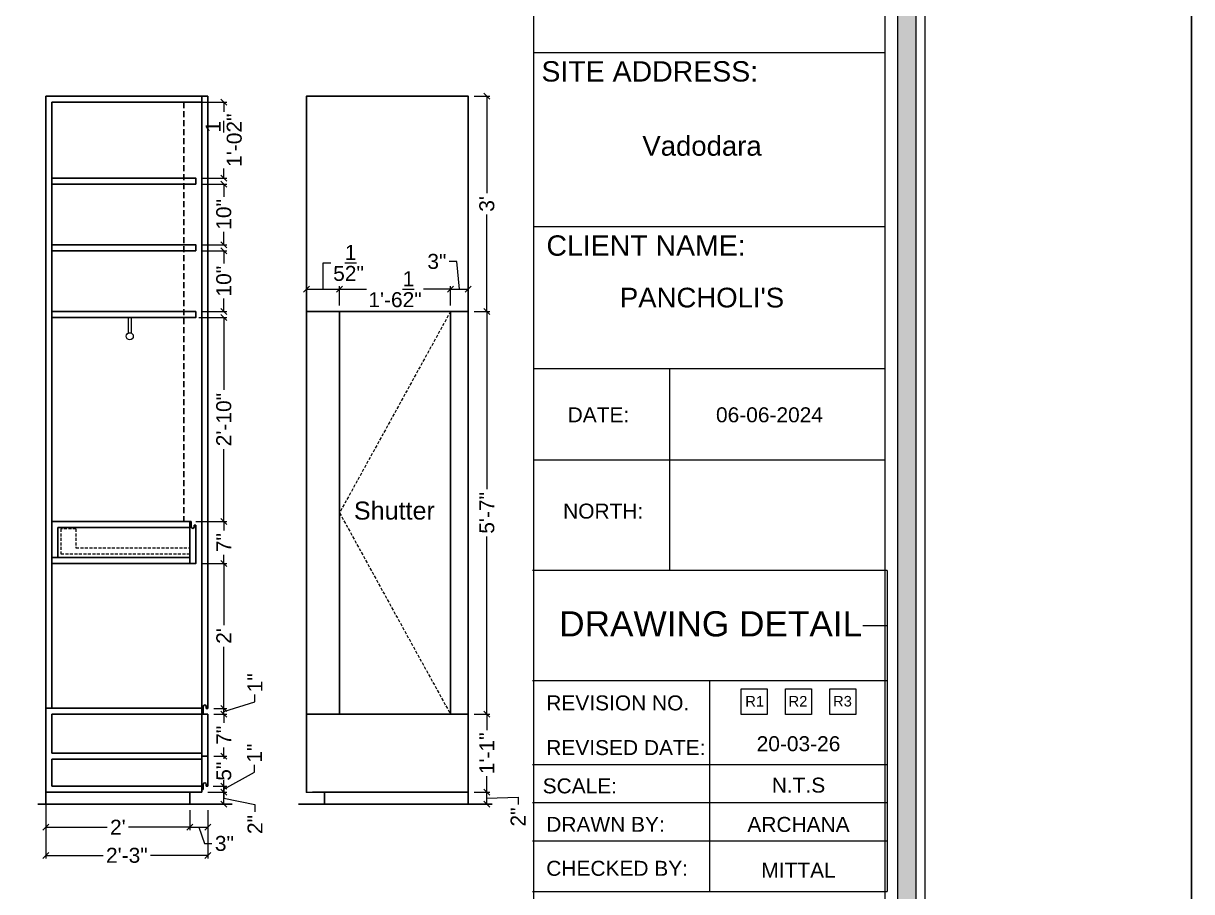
# Model space of a CAD drawing. Header units: millimetres. Extents: x 56222 to 3066687, y -650199 to -121287.
# Drawn here: x 132935.9 to 133130.7, y -184496.8 to -184352.1 of the extents above; entities that cross this region are included whole.
import ezdxf
from ezdxf.enums import TextEntityAlignment as Align

# ---------------------------------------------------------------- set-up
doc = ezdxf.new("R2010")
doc.units = ezdxf.units.MM
doc.header["$MEASUREMENT"] = 0
doc.header["$PDMODE"] = 35
doc.linetypes.add('DASHED2', pattern=[0.375, 0.25, -0.125])
doc.linetypes.add('DASHEDX2', pattern=[1.5, 1, -0.5])
doc.layers.get('Defpoints').update_dxf_attribs({"color": 220})
for name, color, linetype, lineweight in [('dim05', 1, 'Continuous', 13), ('Dimension', 10, 'DASHEDX2', 20), ('FURNITURE', 32, 'Continuous', 9), ('Labelling', 1, 'Continuous', 25), ('NAME PLATE', 7, 'Continuous', 25), ('SECTION ( SLAB PLine )', 104, 'Continuous', 30), ('TILE', 14, 'Continuous', 9), ('wall', 7, 'Continuous', 30)]:
    doc.layers.add(name, color=color, linetype=linetype, lineweight=lineweight)
doc.styles.add('Arial', font='arial.ttf')
doc.styles.get("Standard").update_dxf_attribs({"font": 'arial.ttf', "height": 6})
doc.dimstyles.new('ISO-25', dxfattribs={"dimtxt": 2.5, "dimasz": 1, "dimexe": 0.5, "dimexo": 1, "dimtad": 0, "dimdec": 1, "dimlunit": 4, "dimtxsty": 'Standard', "dimblk": 'OBLIQUE', "dimcen": 2.5, "dimclrd": 1, "dimclre": 1, "dimclrt": 5, "dimadec": 0, "dimazin": 0, "dimtfac": 1, "dimtdec": 1, "dimtmove": 0, "dimatfit": 3, "dimfxl": 1, "dimlwd": -1, "dimarcsym": 0})

# ---------------------------------------------------------------- blocks, each defined once
blk = doc.blocks.new('_Oblique')
at = {"layer": 'wall', "color": 0, "lineweight": -2}
blk.add_line((-0.5, -0.5), (0.5, 0.5), dxfattribs=at)
blk = doc.blocks.new('*D500')
at = {"layer": 'Defpoints', "color": 0, "lineweight": 30, "transparency": 16777216}
for p in [(132939.63, -184482.26), (132963.63, -184482.26), (132963.63, -184486.08)]:
    blk.add_point(p, dxfattribs=at)
at = {"layer": 'dim05', "color": 1, "linetype": 'Continuous', "lineweight": -2, "transparency": 16777216}
for p, q in [((132939.63, -184483.26), (132939.63, -184486.58)), ((132963.63, -184483.26), (132963.63, -184486.58))]:
    blk.add_line(p, q, dxfattribs=at)
at = {"layer": 'dim05', "color": 1, "linetype": 'Continuous', "transparency": 16777216}
for p, q in [((132939.63, -184486.08), (132949.83, -184486.08)), ((132963.63, -184486.08), (132953.43, -184486.08))]:
    blk.add_line(p, q, dxfattribs=at)
at = {"layer": 'dim05', "color": 1, "transparency": 16777216, "rotation": 180}
blk.add_blockref('_Oblique', (132939.63, -184486.08), dxfattribs=at)
at = {"layer": 'dim05', "color": 1, "transparency": 16777216}
blk.add_blockref('_Oblique', (132963.63, -184486.08), dxfattribs=at)
at = {"layer": 'dim05', "color": 5, "lineweight": 25, "transparency": 16777216, "insert": (132951.63, -184486.08), "char_height": 2.5, "attachment_point": 5, "style": 'Arial'}
blk.add_mtext("2'", dxfattribs=at)
blk = doc.blocks.new('*D501')
at = {"layer": 'Defpoints', "color": 0, "lineweight": 30, "transparency": 16777216}
for p in [(132963.63, -184482.26), (132966.63, -184482.26), (132966.63, -184486.08)]:
    blk.add_point(p, dxfattribs=at)
at = {"layer": 'dim05', "color": 1, "linetype": 'Continuous', "lineweight": -2, "transparency": 16777216}
for p, q in [((132963.63, -184483.26), (132963.63, -184486.58)), ((132966.63, -184483.26), (132966.63, -184486.58))]:
    blk.add_line(p, q, dxfattribs=at)
at = {"layer": 'dim05', "color": 1, "linetype": 'Continuous', "transparency": 16777216}
for p, q in [((132963.63, -184486.08), (132966.63, -184486.08)), ((132965.13, -184486.08), (132966.08, -184488.8)), ((132966.08, -184488.8), (132967.33, -184488.8))]:
    blk.add_line(p, q, dxfattribs=at)
at = {"layer": 'dim05', "color": 1, "transparency": 16777216, "rotation": 180}
blk.add_blockref('_Oblique', (132963.63, -184486.08), dxfattribs=at)
at = {"layer": 'dim05', "color": 1, "transparency": 16777216}
blk.add_blockref('_Oblique', (132966.63, -184486.08), dxfattribs=at)
at = {"layer": 'dim05', "color": 5, "lineweight": 25, "transparency": 16777216, "insert": (132969.4, -184488.8), "char_height": 2.5, "attachment_point": 5, "style": 'Arial'}
blk.add_mtext('3"', dxfattribs=at)
blk = doc.blocks.new('*D502')
at = {"layer": 'Defpoints', "color": 0, "lineweight": 30, "transparency": 16777216}
for p in [(132965.63, -184480.26), (132969.3, -184480.26), (132963.63, -184482.26)]:
    blk.add_point(p, dxfattribs=at)
at = {"layer": 'dim05', "color": 1, "linetype": 'Continuous', "lineweight": -2, "transparency": 16777216}
for p, q in [((132966.63, -184480.26), (132969.8, -184480.26)), ((132964.63, -184482.26), (132969.8, -184482.26))]:
    blk.add_line(p, q, dxfattribs=at)
at = {"layer": 'dim05', "color": 1, "linetype": 'Continuous', "transparency": 16777216}
for p, q in [((132969.3, -184482.26), (132969.3, -184480.26)), ((132969.3, -184481.26), (132974.5, -184482.29)), ((132974.5, -184482.29), (132974.5, -184483.54))]:
    blk.add_line(p, q, dxfattribs=at)
at = {"layer": 'dim05', "color": 1, "transparency": 16777216}
for p, rotation in [((132969.3, -184480.26), 90), ((132969.3, -184482.26), 270)]:
    blk.add_blockref('_Oblique', p, dxfattribs=dict(at, rotation=rotation))
at = {"layer": 'dim05', "color": 5, "lineweight": 25, "transparency": 16777216, "insert": (132974.5, -184485.63), "char_height": 2.5, "attachment_point": 5, "rotation": 90, "style": 'Arial'}
blk.add_mtext('2"', dxfattribs=at)
blk = doc.blocks.new('*D498')
at = {"layer": 'Defpoints', "color": 0, "lineweight": 30, "transparency": 16777216}
for p in [(132966.5, -184479.24), (132969.3, -184479.24), (132965.63, -184480.26)]:
    blk.add_point(p, dxfattribs=at)
at = {"layer": 'dim05', "color": 1, "linetype": 'Continuous', "transparency": 16777216}
for p, q in [((132974.4, -184476.93), (132974.4, -184475.68)), ((132969.3, -184479.75), (132974.4, -184476.93)), ((132969.3, -184479.24), (132969.3, -184478.24)), ((132969.3, -184480.26), (132969.3, -184479.24)), ((132969.3, -184480.26), (132969.3, -184479.24)), ((132969.3, -184480.26), (132969.3, -184481.26))]:
    blk.add_line(p, q, dxfattribs=at)
at = {"layer": 'dim05', "color": 1, "linetype": 'Continuous', "lineweight": -2, "transparency": 16777216}
for p, q in [((132967.5, -184479.24), (132969.8, -184479.24)), ((132966.63, -184480.26), (132969.8, -184480.26))]:
    blk.add_line(p, q, dxfattribs=at)
at = {"layer": 'dim05', "color": 1, "transparency": 16777216}
for p, rotation in [((132969.3, -184479.24), 270), ((132969.3, -184480.26), 90)]:
    blk.add_blockref('_Oblique', p, dxfattribs=dict(at, rotation=rotation))
at = {"layer": 'dim05', "color": 5, "lineweight": 25, "transparency": 16777216, "insert": (132974.4, -184473.74), "char_height": 2.5, "attachment_point": 5, "rotation": 90, "style": 'Arial'}
blk.add_mtext('1"', dxfattribs=at)
blk = doc.blocks.new('*D490')
at = {"layer": 'Defpoints', "color": 0, "lineweight": 30, "transparency": 16777216}
for p in [(132966.63, -184474.26), (132969.3, -184474.26), (132966.63, -184479.24)]:
    blk.add_point(p, dxfattribs=at)
at = {"layer": 'dim05', "color": 1, "linetype": 'Continuous', "transparency": 16777216}
for p, q in [((132969.3, -184474.26), (132969.3, -184473.26)), ((132969.3, -184474.26), (132969.3, -184474.68)), ((132969.3, -184479.24), (132969.3, -184478.81)), ((132969.3, -184479.24), (132969.3, -184480.24))]:
    blk.add_line(p, q, dxfattribs=at)
at = {"layer": 'dim05', "color": 1, "linetype": 'Continuous', "lineweight": -2, "transparency": 16777216}
for p, q in [((132967.63, -184474.26), (132969.8, -184474.26)), ((132967.63, -184479.24), (132969.8, -184479.24))]:
    blk.add_line(p, q, dxfattribs=at)
at = {"layer": 'dim05', "color": 1, "transparency": 16777216}
for p, rotation in [((132969.3, -184474.26), 270), ((132969.3, -184479.24), 90)]:
    blk.add_blockref('_Oblique', p, dxfattribs=dict(at, rotation=rotation))
at = {"layer": 'dim05', "color": 5, "lineweight": 25, "transparency": 16777216, "insert": (132969.3, -184476.75), "char_height": 2.5, "attachment_point": 5, "rotation": 90, "style": 'Arial'}
blk.add_mtext('5"', dxfattribs=at)
blk = doc.blocks.new('*D491')
at = {"layer": 'Defpoints', "color": 0, "lineweight": 30, "transparency": 16777216}
for p in [(132966.63, -184467.26), (132969.3, -184467.26), (132966.63, -184474.26)]:
    blk.add_point(p, dxfattribs=at)
at = {"layer": 'dim05', "color": 1, "linetype": 'Continuous', "lineweight": -2, "transparency": 16777216}
for p, q in [((132967.63, -184467.26), (132969.8, -184467.26)), ((132967.63, -184474.26), (132969.8, -184474.26))]:
    blk.add_line(p, q, dxfattribs=at)
at = {"layer": 'dim05', "color": 1, "linetype": 'Continuous', "transparency": 16777216}
for p, q in [((132969.3, -184467.26), (132969.3, -184468.7)), ((132969.3, -184474.26), (132969.3, -184472.81))]:
    blk.add_line(p, q, dxfattribs=at)
at = {"layer": 'dim05', "color": 1, "transparency": 16777216}
for p, rotation in [((132969.3, -184467.26), 90), ((132969.3, -184474.26), 270)]:
    blk.add_blockref('_Oblique', p, dxfattribs=dict(at, rotation=rotation))
at = {"layer": 'dim05', "color": 5, "lineweight": 25, "transparency": 16777216, "insert": (132969.3, -184470.76), "char_height": 2.5, "attachment_point": 5, "rotation": 90, "style": 'Arial'}
blk.add_mtext('7"', dxfattribs=at)
blk = doc.blocks.new('*D492')
at = {"layer": 'Defpoints', "color": 0, "lineweight": 30, "transparency": 16777216}
for p in [(132966.63, -184466.27), (132966.63, -184467.26), (132969.3, -184466.27)]:
    blk.add_point(p, dxfattribs=at)
at = {"layer": 'dim05', "color": 1, "linetype": 'Continuous', "transparency": 16777216}
for p, q in [((132974.5, -184465.2), (132974.5, -184463.95)), ((132969.3, -184466.77), (132974.5, -184465.2)), ((132969.3, -184466.27), (132969.3, -184465.27)), ((132969.3, -184467.26), (132969.3, -184466.27)), ((132969.3, -184467.26), (132969.3, -184466.27)), ((132969.3, -184467.26), (132969.3, -184468.26))]:
    blk.add_line(p, q, dxfattribs=at)
at = {"layer": 'dim05', "color": 1, "linetype": 'Continuous', "lineweight": -2, "transparency": 16777216}
for p, q in [((132967.63, -184466.27), (132969.8, -184466.27)), ((132967.63, -184467.26), (132969.8, -184467.26))]:
    blk.add_line(p, q, dxfattribs=at)
at = {"layer": 'dim05', "color": 1, "transparency": 16777216}
for p, rotation in [((132969.3, -184466.27), 270), ((132969.3, -184467.26), 90)]:
    blk.add_blockref('_Oblique', p, dxfattribs=dict(at, rotation=rotation))
at = {"layer": 'dim05', "color": 5, "lineweight": 25, "transparency": 16777216, "insert": (132974.5, -184462.01), "char_height": 2.5, "attachment_point": 5, "rotation": 90, "style": 'Arial'}
blk.add_mtext('1"', dxfattribs=at)
blk = doc.blocks.new('*D493')
at = {"layer": 'Defpoints', "color": 0, "lineweight": 30, "transparency": 16777216}
for p in [(132964.63, -184442.15), (132969.3, -184442.15), (132966.63, -184466.27)]:
    blk.add_point(p, dxfattribs=at)
at = {"layer": 'dim05', "color": 1, "linetype": 'Continuous', "lineweight": -2, "transparency": 16777216}
for p, q in [((132965.63, -184442.15), (132969.8, -184442.15)), ((132967.63, -184466.27), (132969.8, -184466.27))]:
    blk.add_line(p, q, dxfattribs=at)
at = {"layer": 'dim05', "color": 1, "linetype": 'Continuous', "transparency": 16777216}
for p, q in [((132969.3, -184442.15), (132969.3, -184452.42)), ((132969.3, -184466.27), (132969.3, -184456.01))]:
    blk.add_line(p, q, dxfattribs=at)
at = {"layer": 'dim05', "color": 1, "transparency": 16777216}
for p, rotation in [((132969.3, -184442.15), 90), ((132969.3, -184466.27), 270)]:
    blk.add_blockref('_Oblique', p, dxfattribs=dict(at, rotation=rotation))
at = {"layer": 'dim05', "color": 5, "lineweight": 25, "transparency": 16777216, "insert": (132969.3, -184454.21), "char_height": 2.5, "attachment_point": 5, "rotation": 90, "style": 'Arial'}
blk.add_mtext("2'", dxfattribs=at)
blk = doc.blocks.new('*D494')
at = {"layer": 'Defpoints', "color": 0, "lineweight": 30, "transparency": 16777216}
for p in [(132963.63, -184435.15), (132969.3, -184435.15), (132964.63, -184442.15)]:
    blk.add_point(p, dxfattribs=at)
at = {"layer": 'dim05', "color": 1, "linetype": 'Continuous', "lineweight": -2, "transparency": 16777216}
for p, q in [((132964.63, -184435.15), (132969.8, -184435.15)), ((132965.63, -184442.15), (132969.8, -184442.15))]:
    blk.add_line(p, q, dxfattribs=at)
at = {"layer": 'dim05', "color": 1, "linetype": 'Continuous', "transparency": 16777216}
for p, q in [((132969.3, -184435.15), (132969.3, -184436.6)), ((132969.3, -184442.15), (132969.3, -184440.7))]:
    blk.add_line(p, q, dxfattribs=at)
at = {"layer": 'dim05', "color": 1, "transparency": 16777216}
for p, rotation in [((132969.3, -184435.15), 90), ((132969.3, -184442.15), 270)]:
    blk.add_blockref('_Oblique', p, dxfattribs=dict(at, rotation=rotation))
at = {"layer": 'dim05', "color": 5, "lineweight": 25, "transparency": 16777216, "insert": (132969.3, -184438.65), "char_height": 2.5, "attachment_point": 5, "rotation": 90, "style": 'Arial'}
blk.add_mtext('7"', dxfattribs=at)
blk = doc.blocks.new('*D495')
at = {"layer": 'Defpoints', "color": 0, "lineweight": 30, "transparency": 16777216}
for p in [(132964.63, -184390.01), (132969.3, -184390.01), (132964.63, -184400.13)]:
    blk.add_point(p, dxfattribs=at)
at = {"layer": 'dim05', "color": 1, "linetype": 'Continuous', "lineweight": -2, "transparency": 16777216}
for p, q in [((132965.63, -184390.01), (132969.8, -184390.01)), ((132965.63, -184400.13), (132969.8, -184400.13))]:
    blk.add_line(p, q, dxfattribs=at)
at = {"layer": 'dim05', "color": 1, "linetype": 'Continuous', "transparency": 16777216}
for p, q in [((132969.3, -184390.01), (132969.3, -184392.15)), ((132969.3, -184400.13), (132969.3, -184397.98))]:
    blk.add_line(p, q, dxfattribs=at)
at = {"layer": 'dim05', "color": 1, "transparency": 16777216}
for p, rotation in [((132969.3, -184390.01), 90), ((132969.3, -184400.13), 270)]:
    blk.add_blockref('_Oblique', p, dxfattribs=dict(at, rotation=rotation))
at = {"layer": 'dim05', "color": 5, "lineweight": 25, "transparency": 16777216, "insert": (132969.3, -184395.07), "char_height": 2.5, "attachment_point": 5, "rotation": 90, "style": 'Arial'}
blk.add_mtext('10"', dxfattribs=at)
blk = doc.blocks.new('*D496')
at = {"layer": 'Defpoints', "color": 0, "lineweight": 30, "transparency": 16777216}
for p in [(132964.63, -184378.88), (132969.3, -184378.88), (132964.63, -184389.01)]:
    blk.add_point(p, dxfattribs=at)
at = {"layer": 'dim05', "color": 1, "linetype": 'Continuous', "lineweight": -2, "transparency": 16777216}
for p, q in [((132965.63, -184378.88), (132969.8, -184378.88)), ((132965.63, -184389.01), (132969.8, -184389.01))]:
    blk.add_line(p, q, dxfattribs=at)
at = {"layer": 'dim05', "color": 1, "linetype": 'Continuous', "transparency": 16777216}
for p, q in [((132969.3, -184378.88), (132969.3, -184381.03)), ((132969.3, -184389.01), (132969.3, -184386.86))]:
    blk.add_line(p, q, dxfattribs=at)
at = {"layer": 'dim05', "color": 1, "transparency": 16777216}
for p, rotation in [((132969.3, -184378.88), 90), ((132969.3, -184389.01), 270)]:
    blk.add_blockref('_Oblique', p, dxfattribs=dict(at, rotation=rotation))
at = {"layer": 'dim05', "color": 5, "lineweight": 25, "transparency": 16777216, "insert": (132969.3, -184383.94), "char_height": 2.5, "attachment_point": 5, "rotation": 90, "style": 'Arial'}
blk.add_mtext('10"', dxfattribs=at)
blk = doc.blocks.new('*D497')
at = {"layer": 'Defpoints', "color": 0, "lineweight": 30, "transparency": 16777216}
for p in [(132964.63, -184365.26), (132969.3, -184365.26), (132964.63, -184377.88)]:
    blk.add_point(p, dxfattribs=at)
at = {"layer": 'dim05', "color": 1, "linetype": 'Continuous', "lineweight": -2, "transparency": 16777216}
for p, q in [((132965.63, -184365.26), (132969.8, -184365.26)), ((132965.63, -184377.88), (132969.8, -184377.88))]:
    blk.add_line(p, q, dxfattribs=at)
at = {"layer": 'dim05', "color": 1, "linetype": 'Continuous', "transparency": 16777216}
for p, q in [((132969.3, -184365.26), (132969.3, -184366.83)), ((132969.3, -184377.88), (132969.3, -184376.31))]:
    blk.add_line(p, q, dxfattribs=at)
at = {"layer": 'dim05', "color": 1, "transparency": 16777216}
for p, rotation in [((132969.3, -184365.26), 90), ((132969.3, -184377.88), 270)]:
    blk.add_blockref('_Oblique', p, dxfattribs=dict(at, rotation=rotation))
at = {"layer": 'dim05', "color": 5, "lineweight": 25, "transparency": 16777216, "insert": (132969.3, -184371.57), "char_height": 2.5, "attachment_point": 5, "rotation": 90, "style": 'Arial'}
blk.add_mtext('1\'-0{\\H1x;\\S1/2;}"', dxfattribs=at)
blk = doc.blocks.new('*D499')
at = {"layer": 'Defpoints', "color": 0, "lineweight": 30, "transparency": 16777216}
for p in [(132964.13, -184401.13), (132963.88, -184435.15), (132969.3, -184435.15)]:
    blk.add_point(p, dxfattribs=at)
at = {"layer": 'dim05', "color": 1, "linetype": 'Continuous', "lineweight": -2, "transparency": 16777216}
for p, q in [((132965.13, -184401.13), (132969.8, -184401.13)), ((132964.88, -184435.15), (132969.8, -184435.15))]:
    blk.add_line(p, q, dxfattribs=at)
at = {"layer": 'dim05', "color": 1, "linetype": 'Continuous', "transparency": 16777216}
for p, q in [((132969.3, -184401.13), (132969.3, -184413.2)), ((132969.3, -184435.15), (132969.3, -184423.08))]:
    blk.add_line(p, q, dxfattribs=at)
at = {"layer": 'dim05', "color": 1, "transparency": 16777216}
for p, rotation in [((132969.3, -184401.13), 90), ((132969.3, -184435.15), 270)]:
    blk.add_blockref('_Oblique', p, dxfattribs=dict(at, rotation=rotation))
at = {"layer": 'dim05', "color": 5, "lineweight": 25, "transparency": 16777216, "insert": (132969.3, -184418.14), "char_height": 2.5, "attachment_point": 5, "rotation": 90, "style": 'Arial'}
blk.add_mtext('2\'-10"', dxfattribs=at)
blk = doc.blocks.new('*D581')
at = {"layer": 'Defpoints', "color": 0, "lineweight": 30, "transparency": 16777216}
for p in [(132939.63, -184476.85), (132966.63, -184482.26), (132939.63, -184490.78)]:
    blk.add_point(p, dxfattribs=at)
at = {"layer": 'dim05', "color": 1, "linetype": 'Continuous', "lineweight": -2, "transparency": 16777216}
for p, q in [((132939.63, -184477.85), (132939.63, -184491.28)), ((132966.63, -184483.26), (132966.63, -184491.28))]:
    blk.add_line(p, q, dxfattribs=at)
at = {"layer": 'dim05', "color": 1, "linetype": 'Continuous', "transparency": 16777216}
for p, q in [((132939.63, -184490.78), (132949.16, -184490.78)), ((132966.63, -184490.78), (132957.1, -184490.78))]:
    blk.add_line(p, q, dxfattribs=at)
at = {"layer": 'dim05', "color": 1, "transparency": 16777216, "rotation": 180}
blk.add_blockref('_Oblique', (132939.63, -184490.78), dxfattribs=at)
at = {"layer": 'dim05', "color": 1, "transparency": 16777216}
blk.add_blockref('_Oblique', (132966.63, -184490.78), dxfattribs=at)
at = {"layer": 'dim05', "color": 5, "lineweight": 25, "transparency": 16777216, "insert": (132953.13, -184490.78), "char_height": 2.5, "attachment_point": 5, "style": 'Arial'}
blk.add_mtext('2\'-3"', dxfattribs=at)
blk = doc.blocks.new('*D582')
at = {"layer": 'Defpoints', "color": 0, "lineweight": 30, "transparency": 16777216}
for p in [(133010.07, -184480.26), (133013.17, -184480.26), (133010.07, -184482.26)]:
    blk.add_point(p, dxfattribs=at)
at = {"layer": 'dim05', "color": 1, "linetype": 'Continuous', "lineweight": -2, "transparency": 16777216}
for p, q in [((133011.07, -184480.26), (133013.67, -184480.26)), ((133011.07, -184482.26), (133013.67, -184482.26))]:
    blk.add_line(p, q, dxfattribs=at)
at = {"layer": 'dim05', "color": 1, "linetype": 'Continuous', "transparency": 16777216}
for p, q in [((133013.17, -184482.26), (133013.17, -184480.26)), ((133013.17, -184481.26), (133018.37, -184481.05)), ((133018.37, -184481.05), (133018.37, -184482.3))]:
    blk.add_line(p, q, dxfattribs=at)
at = {"layer": 'dim05', "color": 1, "transparency": 16777216}
for p, rotation in [((133013.17, -184480.26), 90), ((133013.17, -184482.26), 270)]:
    blk.add_blockref('_Oblique', p, dxfattribs=dict(at, rotation=rotation))
at = {"layer": 'dim05', "color": 5, "lineweight": 25, "transparency": 16777216, "insert": (133018.37, -184484.38), "char_height": 2.5, "attachment_point": 5, "rotation": 90, "style": 'Arial'}
blk.add_mtext('2"', dxfattribs=at)
blk = doc.blocks.new('*D583')
at = {"layer": 'Defpoints', "color": 0, "lineweight": 30, "transparency": 16777216}
for p in [(133010.07, -184467.26), (133013.17, -184467.26), (133010.07, -184480.26)]:
    blk.add_point(p, dxfattribs=at)
at = {"layer": 'dim05', "color": 1, "linetype": 'Continuous', "lineweight": -2, "transparency": 16777216}
for p, q in [((133011.07, -184467.26), (133013.67, -184467.26)), ((133011.07, -184480.26), (133013.67, -184480.26))]:
    blk.add_line(p, q, dxfattribs=at)
at = {"layer": 'dim05', "color": 1, "linetype": 'Continuous', "transparency": 16777216}
for p, q in [((133013.17, -184467.26), (133013.17, -184469.93)), ((133013.17, -184480.26), (133013.17, -184477.59))]:
    blk.add_line(p, q, dxfattribs=at)
at = {"layer": 'dim05', "color": 1, "transparency": 16777216}
for p, rotation in [((133013.17, -184467.26), 90), ((133013.17, -184480.26), 270)]:
    blk.add_blockref('_Oblique', p, dxfattribs=dict(at, rotation=rotation))
at = {"layer": 'dim05', "color": 5, "lineweight": 25, "transparency": 16777216, "insert": (133013.17, -184473.76), "char_height": 2.5, "attachment_point": 5, "rotation": 90, "style": 'Arial'}
blk.add_mtext('1\'-1"', dxfattribs=at)
blk = doc.blocks.new('*D584')
at = {"layer": 'Defpoints', "color": 0, "lineweight": 30, "transparency": 16777216}
for p in [(133010.07, -184400.13), (133013.17, -184400.13), (133010.07, -184467.26)]:
    blk.add_point(p, dxfattribs=at)
at = {"layer": 'dim05', "color": 1, "linetype": 'Continuous', "lineweight": -2, "transparency": 16777216}
for p, q in [((133011.07, -184400.13), (133013.67, -184400.13)), ((133011.07, -184467.26), (133013.67, -184467.26))]:
    blk.add_line(p, q, dxfattribs=at)
at = {"layer": 'dim05', "color": 1, "linetype": 'Continuous', "transparency": 16777216}
for p, q in [((133013.17, -184400.13), (133013.17, -184429.75)), ((133013.17, -184467.26), (133013.17, -184437.64))]:
    blk.add_line(p, q, dxfattribs=at)
at = {"layer": 'dim05', "color": 1, "transparency": 16777216}
for p, rotation in [((133013.17, -184400.13), 90), ((133013.17, -184467.26), 270)]:
    blk.add_blockref('_Oblique', p, dxfattribs=dict(at, rotation=rotation))
at = {"layer": 'dim05', "color": 5, "lineweight": 25, "transparency": 16777216, "insert": (133013.17, -184433.69), "char_height": 2.5, "attachment_point": 5, "rotation": 90, "style": 'Arial'}
blk.add_mtext('5\'-7"', dxfattribs=at)
blk = doc.blocks.new('*D585')
at = {"layer": 'Defpoints', "color": 0, "lineweight": 30, "transparency": 16777216}
for p in [(133010.07, -184364.26), (133013.17, -184364.26), (133010.07, -184400.13)]:
    blk.add_point(p, dxfattribs=at)
at = {"layer": 'dim05', "color": 1, "linetype": 'Continuous', "lineweight": -2, "transparency": 16777216}
for p, q in [((133011.07, -184364.26), (133013.67, -184364.26)), ((133011.07, -184400.13), (133013.67, -184400.13))]:
    blk.add_line(p, q, dxfattribs=at)
at = {"layer": 'dim05', "color": 1, "linetype": 'Continuous', "transparency": 16777216}
for p, q in [((133013.17, -184364.26), (133013.17, -184380.42)), ((133013.17, -184400.13), (133013.17, -184383.97))]:
    blk.add_line(p, q, dxfattribs=at)
at = {"layer": 'dim05', "color": 1, "transparency": 16777216}
for p, rotation in [((133013.17, -184364.26), 90), ((133013.17, -184400.13), 270)]:
    blk.add_blockref('_Oblique', p, dxfattribs=dict(at, rotation=rotation))
at = {"layer": 'dim05', "color": 5, "lineweight": 25, "transparency": 16777216, "insert": (133013.17, -184382.19), "char_height": 2.5, "attachment_point": 5, "rotation": 90, "style": 'Arial'}
blk.add_mtext("3'", dxfattribs=at)
blk = doc.blocks.new('*D586')
at = {"layer": 'Defpoints', "color": 0, "lineweight": 30, "transparency": 16777216}
for p in [(132988.6, -184396.42), (132983.07, -184400.13), (132988.6, -184400.13)]:
    blk.add_point(p, dxfattribs=at)
at = {"layer": 'dim05', "color": 1, "linetype": 'Continuous', "transparency": 16777216}
for p, q in [((132985.84, -184396.42), (132985.88, -184392.04)), ((132985.88, -184392.04), (132987.13, -184392.04)), ((132983.07, -184396.42), (132988.6, -184396.42))]:
    blk.add_line(p, q, dxfattribs=at)
at = {"layer": 'dim05', "color": 1, "linetype": 'Continuous', "lineweight": -2, "transparency": 16777216}
for p, q in [((132983.07, -184399.13), (132983.07, -184395.92)), ((132988.6, -184399.13), (132988.6, -184395.92))]:
    blk.add_line(p, q, dxfattribs=at)
at = {"layer": 'dim05', "color": 1, "transparency": 16777216, "rotation": 180}
blk.add_blockref('_Oblique', (132983.07, -184396.42), dxfattribs=at)
at = {"layer": 'dim05', "color": 1, "transparency": 16777216}
blk.add_blockref('_Oblique', (132988.6, -184396.42), dxfattribs=at)
at = {"layer": 'dim05', "color": 5, "lineweight": 25, "transparency": 16777216, "insert": (132990.1, -184392.04), "char_height": 2.5, "attachment_point": 5, "style": 'Arial'}
blk.add_mtext('5{\\H1x;\\S1/2;}"', dxfattribs=at)
blk = doc.blocks.new('*D587')
at = {"layer": 'Defpoints', "color": 0, "lineweight": 30, "transparency": 16777216}
for p in [(133007.1, -184396.42), (132988.6, -184400.13), (133007.1, -184400.13)]:
    blk.add_point(p, dxfattribs=at)
at = {"layer": 'dim05', "color": 1, "linetype": 'Continuous', "lineweight": -2, "transparency": 16777216}
for p, q in [((132988.6, -184399.13), (132988.6, -184395.92)), ((133007.1, -184399.13), (133007.1, -184395.92))]:
    blk.add_line(p, q, dxfattribs=at)
at = {"layer": 'dim05', "color": 1, "linetype": 'Continuous', "transparency": 16777216}
for p, q in [((132988.6, -184396.42), (132993.11, -184396.42)), ((133007.1, -184396.42), (133002.6, -184396.42))]:
    blk.add_line(p, q, dxfattribs=at)
at = {"layer": 'dim05', "color": 1, "transparency": 16777216, "rotation": 180}
blk.add_blockref('_Oblique', (132988.6, -184396.42), dxfattribs=at)
at = {"layer": 'dim05', "color": 1, "transparency": 16777216}
blk.add_blockref('_Oblique', (133007.1, -184396.42), dxfattribs=at)
at = {"layer": 'dim05', "color": 5, "lineweight": 25, "transparency": 16777216, "insert": (132997.85, -184396.42), "char_height": 2.5, "attachment_point": 5, "style": 'Arial'}
blk.add_mtext('1\'-6{\\H1x;\\S1/2;}"', dxfattribs=at)
blk = doc.blocks.new('*D588')
at = {"layer": 'Defpoints', "color": 0, "lineweight": 30, "transparency": 16777216}
for p in [(133010.07, -184396.42), (133007.1, -184400.13), (133010.07, -184400.13)]:
    blk.add_point(p, dxfattribs=at)
at = {"layer": 'dim05', "color": 1, "linetype": 'Continuous', "transparency": 16777216}
for p, q in [((133008.14, -184391.79), (133006.89, -184391.79)), ((133008.59, -184396.42), (133008.14, -184391.79)), ((133007.1, -184396.42), (133010.07, -184396.42))]:
    blk.add_line(p, q, dxfattribs=at)
at = {"layer": 'dim05', "color": 1, "linetype": 'Continuous', "lineweight": -2, "transparency": 16777216}
for p, q in [((133007.1, -184399.13), (133007.1, -184395.92)), ((133010.07, -184399.13), (133010.07, -184395.92))]:
    blk.add_line(p, q, dxfattribs=at)
at = {"layer": 'dim05', "color": 1, "transparency": 16777216, "rotation": 180}
blk.add_blockref('_Oblique', (133007.1, -184396.42), dxfattribs=at)
at = {"layer": 'dim05', "color": 1, "transparency": 16777216}
blk.add_blockref('_Oblique', (133010.07, -184396.42), dxfattribs=at)
at = {"layer": 'dim05', "color": 5, "lineweight": 25, "transparency": 16777216, "insert": (133004.83, -184391.79), "char_height": 2.5, "attachment_point": 5, "style": 'Arial'}
blk.add_mtext('3"', dxfattribs=at)

msp = doc.modelspace()

# ---------------------------------------------------------------- hatches: boundary and pattern name
at = {"layer": 'Dimension', "linetype": 'Continuous', "true_color": 0xd39e00}
h = msp.add_hatch(color=42, dxfattribs=at)
h.paths.add_polyline_path([(132648.85, -184282.69), (132648.85, -184589.46), (133084.68, -184589.46), (133084.68, -184282.69)])
h.paths.add_polyline_path([(132651.91, -184285.75), (133081.62, -184285.75), (133081.62, -184586.4), (132651.91, -184586.4)], flags=16)

# ---------------------------------------------------------------- linework, layer by layer
at = {"layer": 'Dimension', "color": 42, "linetype": 'Continuous', "true_color": 0xd39e00}
for p, q in [((133079.55, -184356.99), (133020.99, -184356.99)), ((133079.55, -184386.01), (133020.99, -184386.01)), ((133079.55, -184409.67), (133020.99, -184409.67)), ((133043.64, -184409.67), (133043.64, -184443.29)), ((133079.55, -184424.88), (133020.99, -184424.88)), ((133079.9, -184443.29), (133020.8, -184443.29)), ((133079.9, -184443.29), (133079.9, -184496.81)), ((133075.83, -184452.46), (133079.9, -184452.46)), ((133020.8, -184461.64), (133079.9, -184461.64)), ((133050.35, -184496.81), (133050.35, -184461.64)), ((133079.9, -184475.71), (133020.8, -184475.71)), ((133079.9, -184482.04), (133020.8, -184482.04)), ((133079.9, -184488.38), (133020.8, -184488.38)), ((133020.8, -184496.81), (133079.9, -184496.81))]:
    msp.add_line(p, q, dxfattribs=at)
for points in [[(132647.32, -184281.16), (133086.21, -184281.16), (133086.21, -184590.99), (132647.32, -184590.99)], [(132648.85, -184282.69), (133084.68, -184282.69), (133084.68, -184589.46), (132648.85, -184589.46)], [(132651.91, -184285.75), (133081.62, -184285.75), (133081.62, -184586.4), (132651.91, -184586.4)], [(133055.58, -184463), (133059.9, -184463), (133059.9, -184467.31), (133055.58, -184467.31)], [(133062.97, -184463), (133067.28, -184463), (133067.28, -184467.31), (133062.97, -184467.31)], [(133070.36, -184463), (133074.67, -184463), (133074.67, -184467.31), (133070.36, -184467.31)]]:
    msp.add_lwpolyline(points, close=True, dxfattribs=at)
at = {"layer": 'Dimension', "color": 42, "linetype": 'ByBlock', "true_color": 0xd39e00}
msp.add_lwpolyline([(133020.99, -184583.88), (133020.99, -184288.27), (133079.55, -184288.27), (133079.55, -184583.88)], close=True, dxfattribs=at)
at = {"layer": 'FURNITURE', "lineweight": 30}
for p, q in [((132965.63, -184364.26), (132965.63, -184480.26)), ((132940.63, -184365.26), (132965.63, -184365.26)), ((132940.63, -184466.26), (132940.63, -184365.26)), ((132953.38, -184401.13), (132953.86, -184401.13)), ((132940.63, -184435.15), (132963.88, -184435.15)), ((132941.63, -184441.15), (132941.63, -184436.15)), ((132941.63, -184436.15), (132963.63, -184436.15)), ((132963.63, -184435.15), (132963.63, -184442.15)), ((132964.63, -184435.73), (132964.63, -184441.15)), ((132940.63, -184442.15), (132964.63, -184442.15)), ((132939.63, -184466.26), (132965.63, -184466.26)), ((132940.63, -184473.76), (132940.63, -184467.26)), ((132940.63, -184467.26), (132966.63, -184467.26)), ((132940.63, -184473.76), (132965.63, -184473.76)), ((132940.63, -184479.26), (132940.63, -184474.76)), ((132940.63, -184474.76), (132965.63, -184474.76)), ((132965.63, -184474.26), (132966.63, -184474.26)), ((132965.63, -184479.26), (132940.63, -184479.26)), ((132984.07, -184480.26), (132984.07, -184480.26))]:
    msp.add_line(p, q, dxfattribs=at)
at = {"layer": 'FURNITURE', "color": 3, "linetype": 'DASHEDX2', "lineweight": 30}
msp.add_line((132962.63, -184365.26), (132962.63, -184435.15), dxfattribs=at)
at = {"layer": 'FURNITURE', "lineweight": 15}
for p, q in [((132953.38, -184403.7), (132953.38, -184401.13)), ((132953.86, -184401.13), (132953.86, -184403.7))]:
    msp.add_line(p, q, dxfattribs=at)
at = {"layer": 'FURNITURE', "linetype": 'DASHED2', "lineweight": 25, "ltscale": 2}
for p, q in [((133007.1, -184400.13), (132988.6, -184433.69)), ((132988.6, -184433.69), (133007.1, -184467.26)), ((132942.15, -184436.36), (132942.15, -184440.52)), ((132944.65, -184436.36), (132942.15, -184436.36)), ((132944.65, -184436.36), (132944.65, -184439.52)), ((132942.15, -184440.52), (132963.63, -184440.52)), ((132944.65, -184439.52), (132963.63, -184439.52))]:
    msp.add_line(p, q, dxfattribs=at)
at = {"layer": 'FURNITURE', "lineweight": 30, "ltscale": 0.5}
for p, q in [((132963.88, -184435.15), (132963.63, -184435.15)), ((132963.88, -184436.03), (132963.88, -184435.15)), ((132964.38, -184436.03), (132964.38, -184435.73)), ((132964.38, -184435.73), (132964.63, -184435.73)), ((132965.88, -184465.96), (132965.88, -184467.26)), ((132966.38, -184465.96), (132966.38, -184466.27)), ((132965.88, -184467.26), (132965.63, -184467.26)), ((132966.38, -184466.27), (132966.63, -184466.27)), ((132965.88, -184478.94), (132965.88, -184479.82)), ((132966.38, -184478.94), (132966.38, -184479.24)), ((132966.38, -184479.24), (132966.63, -184479.24)), ((132965.88, -184479.82), (132965.63, -184479.82))]:
    msp.add_line(p, q, dxfattribs=at)
at = {"layer": 'FURNITURE', "lineweight": 30}
for points in [[(132965.63, -184480.26), (132939.63, -184480.26), (132939.63, -184364.26), (132966.63, -184364.26), (132966.63, -184466.27)], [(133010.07, -184480.27), (132983.07, -184480.26), (132983.07, -184364.26), (133010.07, -184364.26), (133010.07, -184480.27)], [(132983.07, -184466.26), (132983.07, -184466.26), (132983.07, -184400.13), (133010.07, -184400.13), (133010.07, -184466.26)], [(132983.07, -184401.13), (132983.07, -184400.13), (133010.07, -184400.13), (133010.07, -184401.13)], [(132964.63, -184441.15), (132964.63, -184442.15), (132940.63, -184442.15), (132940.63, -184441.15), (132963.63, -184441.15)], [(132941.63, -184441.15), (132963.63, -184441.15)], [(132966.63, -184467.26), (132966.63, -184479.24)], [(133010.07, -184466.26), (133010.07, -184467.26), (132983.07, -184467.26), (132983.07, -184466.26)], [(132940.63, -184480.26), (132962.63, -184480.26)], [(132984.07, -184480.26), (133006.07, -184480.26)], [(132962.63, -184482.26), (132940.63, -184482.26)], [(133006.07, -184482.26), (132984.07, -184482.26)]]:
    msp.add_lwpolyline(points, dxfattribs=at)
for points in [[(132940.63, -184377.88), (132964.63, -184377.88), (132964.63, -184378.88), (132940.63, -184378.88)], [(132940.63, -184389.01), (132964.63, -184389.01), (132964.63, -184390.01), (132940.63, -184390.01)], [(132940.63, -184400.13), (132964.63, -184400.13), (132964.63, -184401.13), (132940.63, -184401.13)], [(132988.6, -184400.13), (133007.1, -184400.13), (133007.1, -184467.26), (132988.6, -184467.26)], [(132939.63, -184480.26), (132963.63, -184480.26), (132963.63, -184482.26), (132939.63, -184482.26)], [(132986.07, -184480.26), (133010.07, -184480.26), (133010.07, -184482.26), (132986.07, -184482.26)]]:
    msp.add_lwpolyline(points, close=True, dxfattribs=at)
at = {"layer": 'FURNITURE', "lineweight": 15}
msp.add_circle((132953.62, -184404.24), 0.585, dxfattribs=at)
at = {"layer": 'FURNITURE', "lineweight": 30, "ltscale": 0.5}
for centre, start, end in [((132964.13, -184436.03), 180, 0), ((132966.13, -184465.96), 0, 180), ((132966.13, -184478.94), 0, 180)]:
    msp.add_arc(centre, 0.25, start, end, dxfattribs=at)
at = {"layer": 'SECTION ( SLAB PLine )', "color": 1}
for p, q in [((132970.72, -184482.26), (132938.3, -184482.26)), ((133014.04, -184482.26), (132981.75, -184482.26))]:
    msp.add_line(p, q, dxfattribs=at)
at = {"layer": 'TILE', "color": 3, "lineweight": 30}
msp.add_lwpolyline([(130964.58, -183835.75), (133130.68, -183839.68), (133130.68, -184636.78), (130964.58, -184632.85)], close=True, dxfattribs=at)

# ---------------------------------------------------------------- texts
at = {"layer": 'Labelling', "ltscale": 10, "insert": (132990.99, -184434.85, -0.02), "char_height": 3, "width": 47.9166, "attachment_point": 7}
msp.add_mtext('\\A1;{\\fArial Greek|b0|i0|c0|p34;Shutter}', dxfattribs=at)
at = {"layer": 'NAME PLATE', "style": 'Arial'}
for s, height, p in [('SITE ADDRESS:', 3.3974, (133040.33, -184361.8)), ('Vadodara', 3.284, (133049.04, -184374.16)), ('CLIENT NAME:', 3.3974, (133039.71, -184390.83)), ("PANCHOLI'S", 3.284, (133049.04, -184399.45)), ('DATE:', 2.496, (133031.77, -184418.59)), ('06-06-2024', 2.496, (133060.29, -184418.59)), ('NORTH:', 2.496, (133032.56, -184434.64)), ('DRAWING DETAIL', 4.2003, (133050.49, -184454.28)), ('REVISION NO.', 2.4963, (133034.99, -184466.61)), ('REVISED DATE: ', 2.4963, (133036.83, -184474.06)), ('SCALE:', 2.496, (133028.67, -184480.44)), ('DRAWN BY:', 2.496, (133032.95, -184486.85)), ('ARCHANA', 2.496, (133065.13, -184486.86)), ('CHECKED BY:', 2.4963, (133034.89, -184494.18)), ('MITTAL', 2.496, (133065.13, -184494.51))]:
    msp.add_text(s, height=height, dxfattribs=at).set_placement(p, align=Align.CENTER)
for s, p in [('R1', (133056.25, -184465.97)), ('R2', (133063.47, -184465.97))]:
    msp.add_text(s, height=1.76, dxfattribs=at).set_placement(p)
at = {"layer": 'NAME PLATE', "lineweight": 0, "attachment_point": 2, "style": 'Arial'}
for s, insert, char_height, width in [('R3', (133072.46, -184464.2), 1.76, 3.4346), ('20-03-26', (133065.13, -184470.91), 2.496, 21.6331), ('N.T.S', (133065.13, -184477.82), 2.496, 4.8721)]:
    msp.add_mtext(s, dxfattribs=dict(at, insert=insert, char_height=char_height, width=width))

# ---------------------------------------------------------------- dimensions: what is measured, and where the dimension line sits
at = {"layer": 'dim05', "color": 27, "lineweight": 25, "true_color": 0x7d5120}
for base, p1, p2, picture, middle in [((132969.3, -184365.26), (132964.63, -184377.88), (132964.63, -184365.26), '*D497', (132969.3, -184371.57)), ((133013.17, -184364.26), (133010.07, -184400.13), (133010.07, -184364.26), '*D585', (133013.17, -184382.19)), ((132969.3, -184378.88), (132964.63, -184389.01), (132964.63, -184378.88), '*D496', (132969.3, -184383.94)), ((132969.3, -184390.01), (132964.63, -184400.13), (132964.63, -184390.01), '*D495', (132969.3, -184395.07)), ((133013.17, -184400.13), (133010.07, -184467.26), (133010.07, -184400.13), '*D584', (133013.17, -184433.69)), ((132969.3, -184435.15), (132964.13, -184401.13), (132963.88, -184435.15), '*D499', (132969.3, -184418.14)), ((132969.3, -184435.15), (132964.63, -184442.15), (132963.63, -184435.15), '*D494', (132969.3, -184438.65)), ((132969.3, -184442.15), (132966.63, -184466.27), (132964.63, -184442.15), '*D493', (132969.3, -184454.21)), ((132969.3, -184466.27), (132966.63, -184467.26), (132966.63, -184466.27), '*D492', (132974.5, -184463.33)), ((132969.3, -184467.26), (132966.63, -184474.26), (132966.63, -184467.26), '*D491', (132969.3, -184470.76)), ((133013.17, -184467.26), (133010.07, -184480.26), (133010.07, -184467.26), '*D583', (133013.17, -184473.76)), ((132969.3, -184474.26), (132966.63, -184479.24), (132966.63, -184474.26), '*D490', (132969.3, -184476.75))]:
    dim = msp.add_linear_dim(base=base, p1=p1, p2=p2, angle=90, dimstyle='ISO-25', override={"dimtxsty": 'Arial', "dimtmove": 1}, dxfattribs=at)
    dim.commit()
    dim.dimension.update_dxf_attribs({"geometry": picture, "text_midpoint": middle})
for base, p1, p2, picture, middle in [((132988.6, -184396.42), (132983.07, -184400.13), (132988.6, -184400.13), '*D586', (132987.76, -184392.04)), ((133010.07, -184396.42), (133007.1, -184400.13), (133010.07, -184400.13), '*D588', (133006.26, -184391.79)), ((132966.63, -184486.08), (132963.63, -184482.26), (132966.63, -184482.26), '*D501', (132967.96, -184488.8))]:
    dim = msp.add_linear_dim(base=base, p1=p1, p2=p2, dimstyle='ISO-25', override={"dimtxsty": 'Arial', "dimtmove": 1}, dxfattribs=at)
    dim.commit()
    dim.dimension.update_dxf_attribs({"geometry": picture, "text_midpoint": middle, "dimtype": 160})
for base, p1, p2, picture, middle in [((133007.1, -184396.42), (132988.6, -184400.13), (133007.1, -184400.13), '*D587', (132997.85, -184396.42)), ((132939.63, -184490.78), (132966.63, -184482.26), (132939.63, -184476.85), '*D581', (132953.13, -184490.78)), ((132963.63, -184486.08), (132939.63, -184482.26), (132963.63, -184482.26), '*D500', (132951.63, -184486.08))]:
    dim = msp.add_linear_dim(base=base, p1=p1, p2=p2, dimstyle='ISO-25', override={"dimtxsty": 'Arial', "dimtmove": 1}, dxfattribs=at)
    dim.commit()
    dim.dimension.update_dxf_attribs({"geometry": picture, "text_midpoint": middle})
for base, p1, p2, picture, middle in [((132969.3, -184479.24), (132965.63, -184480.26), (132966.5, -184479.24), '*D498', (132974.4, -184475.06)), ((132969.3, -184480.26), (132963.63, -184482.26), (132965.63, -184480.26), '*D502', (132974.5, -184484.17)), ((133013.17, -184480.26), (133010.07, -184482.26), (133010.07, -184480.26), '*D582', (133018.37, -184482.92))]:
    dim = msp.add_linear_dim(base=base, p1=p1, p2=p2, angle=90, dimstyle='ISO-25', override={"dimtxsty": 'Arial', "dimtmove": 1}, dxfattribs=at)
    dim.commit()
    dim.dimension.update_dxf_attribs({"geometry": picture, "text_midpoint": middle, "dimtype": 160})

doc.saveas('drawing.dxf')
